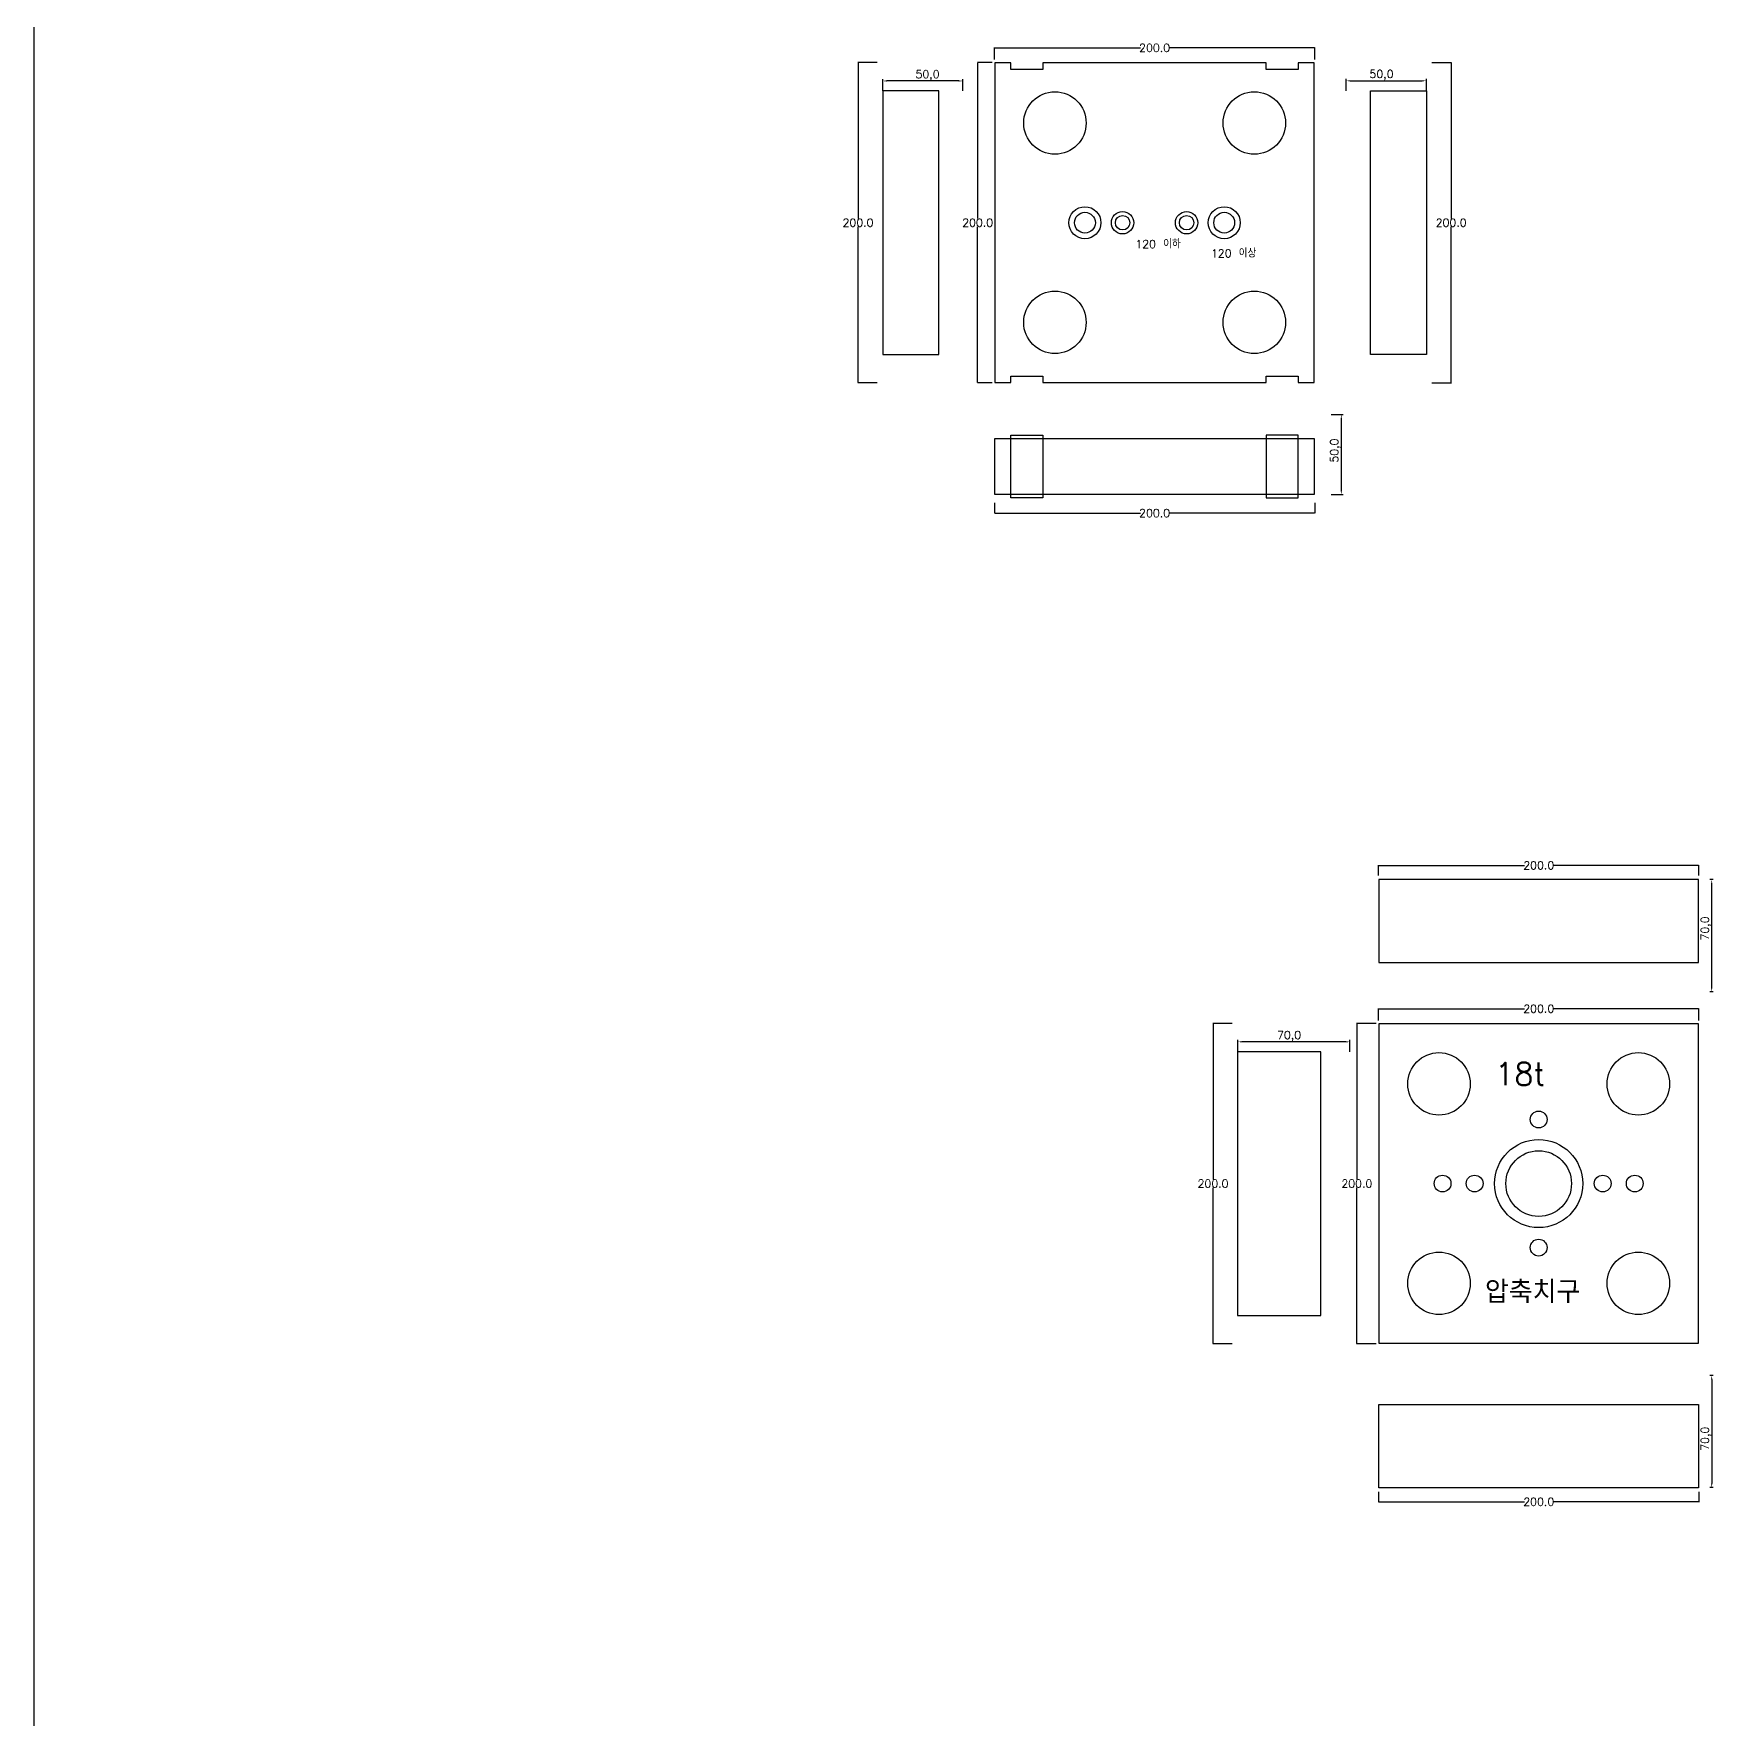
# Model space of a CAD drawing. Header units: millimetres. Extents: x 37110 to 56310, y -3510 to 5490.
# Drawn here: x 37110 to 38160, y 2055 to 3108 of the extents above; entities that cross this region are included whole.
import ezdxf

# ---------------------------------------------------------------- set-up
doc = ezdxf.new("R2010")
doc.units = ezdxf.units.MM
for name, color, linetype in [('TEXT', 3, 'Continuous'), ('볼트 구멍', 7, 'Continuous'), ('치구', 7, 'Continuous'), ('치수', 7, 'Continuous')]:
    doc.layers.add(name, color=color, linetype=linetype)
doc.styles.get("Standard").update_dxf_attribs({"font": 'txt.shx', "bigfont": 'whgtxt.shx'})
doc.dimstyles.new('ISO-25', dxfattribs={"dimtxt": 2.5, "dimasz": 2.5, "dimexe": 1.25, "dimexo": 0.625, "dimtad": 1, "dimtxsty": 'Standard', "dimcen": 2.5, "dimadec": 0, "dimazin": 0, "dimtfac": 1, "dimtmove": 0, "dimatfit": 3, "dimfxl": 0, "dimarcsym": 0})
doc.dimstyles.get("Standard").update_dxf_attribs({"dimtxt": 7, "dimasz": 0.18, "dimexe": 0.18, "dimexo": 0.0625, "dimgap": 0.09, "dimtad": 0, "dimtih": 1, "dimtoh": 1, "dimdec": 1, "dimzin": 0, "dimdsep": 46, "dimtxsty": 'Standard', "dimcen": 0.09, "dimadec": 0, "dimazin": 0, "dimtfac": 1, "dimtdec": 1, "dimtofl": 0, "dimtmove": 0, "dimatfit": 3, "dimfxl": 0, "dimtolj": 1, "dimtzin": 0, "dimarcsym": 0})

# ---------------------------------------------------------------- blocks, each defined once
blk = doc.blocks.new('*D1560')
at = {"layer": 'Defpoints', "color": 0, "linetype": 'Continuous'}
for p in [(37948.4, 2490), (37936.3, 2290), (37948.4, 2290)]:
    blk.add_point(p, dxfattribs=at)
at = {"layer": '치수', "color": 0, "linetype": 'Continuous', "lineweight": -2}
for p, q in [((37948.3, 2490), (37936.1, 2490)), ((37936.3, 2489.8), (37936.3, 2392.6)), ((37936.3, 2290.2), (37936.3, 2387.4)), ((37948.3, 2290), (37936.1, 2290))]:
    blk.add_line(p, q, dxfattribs=at)
at = {"layer": '치수', "color": 0, "linetype": 'Continuous'}
for points in [[(37936.3, 2489.8), (37936.4, 2489.8), (37936.3, 2490)], [(37936.3, 2290.2), (37936.4, 2290.2), (37936.3, 2290)]]:
    blk.add_solid(points, dxfattribs=at)
at = {"layer": '치수', "color": 0, "linetype": 'Continuous', "insert": (37936.3, 2390), "char_height": 5, "attachment_point": 5}
blk.add_mtext('\\A1;200.0', dxfattribs=at)
blk = doc.blocks.new('*D1561')
at = {"layer": 'Defpoints', "color": 0, "linetype": 'Continuous'}
for p in [(37858.6, 2490), (37846.5, 2290), (37858.6, 2290)]:
    blk.add_point(p, dxfattribs=at)
at = {"layer": '치수', "color": 0, "linetype": 'Continuous', "lineweight": -2}
for p, q in [((37858.5, 2490), (37846.3, 2490)), ((37846.5, 2489.8), (37846.5, 2392.6)), ((37846.5, 2290.2), (37846.5, 2387.4)), ((37858.5, 2290), (37846.3, 2290))]:
    blk.add_line(p, q, dxfattribs=at)
at = {"layer": '치수', "color": 0, "linetype": 'Continuous'}
for points in [[(37846.5, 2489.8), (37846.5, 2489.8), (37846.5, 2490)], [(37846.5, 2290.2), (37846.5, 2290.2), (37846.5, 2290)]]:
    blk.add_solid(points, dxfattribs=at)
at = {"layer": '치수', "color": 0, "linetype": 'Continuous', "insert": (37846.5, 2390), "char_height": 5, "attachment_point": 5}
blk.add_mtext('\\A1;200.0', dxfattribs=at)
blk = doc.blocks.new('*D1562')
at = {"layer": 'Defpoints', "color": 0}
for p in [(38159.5, 2270.2), (38157.9, 2200.2), (38159.5, 2200.2)]:
    blk.add_point(p, dxfattribs=at)
at = {"layer": '치수', "color": 0, "lineweight": -2}
for p, q in [((38158.9, 2270.2), (38156.7, 2270.2)), ((38157.9, 2267.7), (38157.9, 2202.7)), ((38158.9, 2200.2), (38156.7, 2200.2))]:
    blk.add_line(p, q, dxfattribs=at)
at = {"layer": '치수', "color": 0}
for points in [[(38157.5, 2267.7), (38158.3, 2267.7), (38157.9, 2270.2)], [(38157.5, 2202.7), (38158.3, 2202.7), (38157.9, 2200.2)]]:
    blk.add_solid(points, dxfattribs=at)
at = {"layer": '치수', "color": 0, "insert": (38154.4, 2230.7), "char_height": 5, "attachment_point": 5, "rotation": 90}
blk.add_mtext('70,0', dxfattribs=at)
blk = doc.blocks.new('*D1563')
at = {"layer": 'Defpoints', "color": 0, "linetype": 'Continuous'}
for p in [(37949.9, 2197.7), (38149.9, 2197.7), (38149.9, 2191.3)]:
    blk.add_point(p, dxfattribs=at)
at = {"layer": '치수', "color": 0, "linetype": 'Continuous', "lineweight": -2}
for p, q in [((37949.9, 2197.6), (37949.9, 2191.1)), ((37950, 2191.3), (38041, 2191.3)), ((38149.7, 2191.3), (38058.7, 2191.3)), ((38149.9, 2197.6), (38149.9, 2191.1))]:
    blk.add_line(p, q, dxfattribs=at)
at = {"layer": '치수', "color": 0, "linetype": 'Continuous'}
for points in [[(37950, 2191.3), (37950, 2191.3), (37949.9, 2191.3)], [(38149.7, 2191.3), (38149.7, 2191.3), (38149.9, 2191.3)]]:
    blk.add_solid(points, dxfattribs=at)
at = {"layer": '치수', "color": 0, "linetype": 'Continuous', "insert": (38049.9, 2191.3), "char_height": 5, "attachment_point": 5}
blk.add_mtext('\\A1;200.0', dxfattribs=at)
blk = doc.blocks.new('*D1571')
at = {"layer": 'Defpoints', "color": 0, "linetype": 'Continuous'}
for p in [(37949.9, 2582.3), (38149.9, 2588.7), (38149.9, 2582.3)]:
    blk.add_point(p, dxfattribs=at)
at = {"layer": '치수', "color": 0, "linetype": 'Continuous', "lineweight": -2}
for p, q in [((37949.9, 2582.4), (37949.9, 2588.9)), ((37950, 2588.7), (38041, 2588.7)), ((38149.7, 2588.7), (38058.7, 2588.7)), ((38149.9, 2582.4), (38149.9, 2588.9))]:
    blk.add_line(p, q, dxfattribs=at)
at = {"layer": '치수', "color": 0, "linetype": 'Continuous'}
for points in [[(37950, 2588.7), (37950, 2588.7), (37949.9, 2588.7)], [(38149.7, 2588.7), (38149.7, 2588.7), (38149.9, 2588.7)]]:
    blk.add_solid(points, dxfattribs=at)
at = {"layer": '치수', "color": 0, "linetype": 'Continuous', "insert": (38049.9, 2588.7), "char_height": 5, "attachment_point": 5}
blk.add_mtext('\\A1;200.0', dxfattribs=at)
blk = doc.blocks.new('*D1572')
at = {"layer": 'Defpoints', "color": 0, "linetype": 'Continuous'}
for p in [(38149.9, 2499.2), (37949.9, 2491.8), (38149.9, 2491.8)]:
    blk.add_point(p, dxfattribs=at)
at = {"layer": '치수', "color": 0, "linetype": 'Continuous', "lineweight": -2}
for p, q in [((37949.9, 2491.9), (37949.9, 2499.4)), ((37950, 2499.2), (38041, 2499.2)), ((38149.7, 2499.2), (38058.7, 2499.2)), ((38149.9, 2491.9), (38149.9, 2499.4))]:
    blk.add_line(p, q, dxfattribs=at)
at = {"layer": '치수', "color": 0, "linetype": 'Continuous'}
for points in [[(37950, 2499.3), (37950, 2499.2), (37949.9, 2499.2)], [(38149.7, 2499.3), (38149.7, 2499.2), (38149.9, 2499.2)]]:
    blk.add_solid(points, dxfattribs=at)
at = {"layer": '치수', "color": 0, "linetype": 'Continuous', "insert": (38049.9, 2499.2), "char_height": 5, "attachment_point": 5}
blk.add_mtext('\\A1;200.0', dxfattribs=at)
blk = doc.blocks.new('*D1573')
at = {"layer": 'Defpoints', "color": 0}
for p in [(37862, 2478.5), (37862, 2471.9), (37932, 2471.7)]:
    blk.add_point(p, dxfattribs=at)
at = {"layer": '치수', "color": 0, "lineweight": -2}
for p, q in [((37862, 2472.5), (37862, 2479.7)), ((37929.5, 2478.5), (37864.5, 2478.5)), ((37932, 2472.3), (37932, 2479.7))]:
    blk.add_line(p, q, dxfattribs=at)
at = {"layer": '치수', "color": 0}
for points in [[(37864.5, 2478.9), (37864.5, 2478.1), (37862, 2478.5)], [(37929.5, 2478.9), (37929.5, 2478.1), (37932, 2478.5)]]:
    blk.add_solid(points, dxfattribs=at)
at = {"layer": '치수', "color": 0, "insert": (37894, 2482), "char_height": 5, "attachment_point": 5}
blk.add_mtext('70,0', dxfattribs=at)
blk = doc.blocks.new('*D1575')
at = {"layer": 'Defpoints', "color": 0}
for p in [(38157.9, 2579.8), (38159.5, 2579.8), (38159.5, 2509.8)]:
    blk.add_point(p, dxfattribs=at)
at = {"layer": '치수', "color": 0, "lineweight": -2}
for p, q in [((38158.9, 2579.8), (38156.7, 2579.8)), ((38157.9, 2512.3), (38157.9, 2577.3)), ((38158.9, 2509.8), (38156.7, 2509.8))]:
    blk.add_line(p, q, dxfattribs=at)
at = {"layer": '치수', "color": 0}
for points in [[(38157.5, 2577.3), (38158.3, 2577.3), (38157.9, 2579.8)], [(38157.5, 2512.3), (38158.3, 2512.3), (38157.9, 2509.8)]]:
    blk.add_solid(points, dxfattribs=at)
at = {"layer": '치수', "color": 0, "insert": (38154.4, 2549.3), "char_height": 5, "attachment_point": 5, "rotation": 90}
blk.add_mtext('70,0', dxfattribs=at)
blk = doc.blocks.new('*D2086')
at = {"layer": 'Defpoints', "color": 0, "linetype": 'Continuous'}
for p in [(37708.5, 3090), (37699.5, 2890), (37708.5, 2890)]:
    blk.add_point(p, dxfattribs=at)
at = {"layer": '치수', "color": 0, "linetype": 'Continuous', "lineweight": -2}
for p, q in [((37708.5, 3090), (37699.3, 3090)), ((37699.5, 3089.8), (37699.5, 2992.6)), ((37699.5, 2890.2), (37699.5, 2987.4)), ((37708.5, 2890), (37699.3, 2890))]:
    blk.add_line(p, q, dxfattribs=at)
at = {"layer": '치수', "color": 0, "linetype": 'Continuous'}
for points in [[(37699.4, 3089.8), (37699.5, 3089.8), (37699.5, 3090)], [(37699.4, 2890.2), (37699.5, 2890.2), (37699.5, 2890)]]:
    blk.add_solid(points, dxfattribs=at)
at = {"layer": '치수', "color": 0, "linetype": 'Continuous', "insert": (37699.5, 2990), "char_height": 5, "attachment_point": 5}
blk.add_mtext('\\A1;200.0', dxfattribs=at)
blk = doc.blocks.new('*D2087')
at = {"layer": 'Defpoints', "color": 0, "linetype": 'Continuous'}
for p in [(37983.1, 3090), (37983.1, 2890), (37995.2, 2890)]:
    blk.add_point(p, dxfattribs=at)
at = {"layer": '치수', "color": 0, "linetype": 'Continuous', "lineweight": -2}
for p, q in [((37983.2, 3090), (37995.4, 3090)), ((37995.2, 3089.8), (37995.2, 2992.6)), ((37995.2, 2890.2), (37995.2, 2987.4)), ((37983.2, 2890), (37995.4, 2890))]:
    blk.add_line(p, q, dxfattribs=at)
at = {"layer": '치수', "color": 0, "linetype": 'Continuous'}
for points in [[(37995.2, 3089.8), (37995.2, 3089.8), (37995.2, 3090)], [(37995.2, 2890.2), (37995.2, 2890.2), (37995.2, 2890)]]:
    blk.add_solid(points, dxfattribs=at)
at = {"layer": '치수', "color": 0, "linetype": 'Continuous', "insert": (37995.2, 2990), "char_height": 5, "attachment_point": 5}
blk.add_mtext('\\A1;200.0', dxfattribs=at)
blk = doc.blocks.new('*D2089')
at = {"layer": 'Defpoints', "color": 0, "linetype": 'Continuous'}
for p in [(37636.9, 3090), (37624.8, 2890), (37636.9, 2890)]:
    blk.add_point(p, dxfattribs=at)
at = {"layer": '치수', "color": 0, "linetype": 'Continuous', "lineweight": -2}
for p, q in [((37636.8, 3090), (37624.6, 3090)), ((37624.8, 3089.8), (37624.8, 2992.6)), ((37624.8, 2890.2), (37624.8, 2987.4)), ((37636.8, 2890), (37624.6, 2890))]:
    blk.add_line(p, q, dxfattribs=at)
at = {"layer": '치수', "color": 0, "linetype": 'Continuous'}
for points in [[(37624.8, 3089.8), (37624.8, 3089.8), (37624.8, 3090)], [(37624.8, 2890.2), (37624.8, 2890.2), (37624.8, 2890)]]:
    blk.add_solid(points, dxfattribs=at)
at = {"layer": '치수', "color": 0, "linetype": 'Continuous', "insert": (37624.8, 2990), "char_height": 5, "attachment_point": 5}
blk.add_mtext('\\A1;200.0', dxfattribs=at)
blk = doc.blocks.new('*D2090')
at = {"layer": 'Defpoints', "color": 0, "linetype": 'Continuous'}
for p in [(37710, 2815.1), (37910, 2815.1), (37910, 2808.7)]:
    blk.add_point(p, dxfattribs=at)
at = {"layer": '치수', "color": 0, "linetype": 'Continuous', "lineweight": -2}
for p, q in [((37710, 2815.1), (37710, 2808.6)), ((37910, 2815.1), (37910, 2808.6)), ((37710.2, 2808.7), (37801.2, 2808.7)), ((37909.8, 2808.7), (37818.8, 2808.7))]:
    blk.add_line(p, q, dxfattribs=at)
at = {"layer": '치수', "color": 0, "linetype": 'Continuous'}
for points in [[(37710.2, 2808.8), (37710.2, 2808.7), (37710, 2808.7)], [(37909.8, 2808.8), (37909.8, 2808.7), (37910, 2808.7)]]:
    blk.add_solid(points, dxfattribs=at)
at = {"layer": '치수', "color": 0, "linetype": 'Continuous', "insert": (37810, 2808.7), "char_height": 5, "attachment_point": 5}
blk.add_mtext('\\A1;200.0', dxfattribs=at)
blk = doc.blocks.new('*D2091')
at = {"layer": 'Defpoints', "color": 0}
for p in [(37919.7, 2870.2), (37919.7, 2820.2), (37926.6, 2820.2)]:
    blk.add_point(p, dxfattribs=at)
at = {"layer": '치수', "color": 0, "lineweight": -2}
for p, q in [((37920.3, 2870.2), (37927.8, 2870.2)), ((37926.6, 2867.7), (37926.6, 2822.7)), ((37920.3, 2820.2), (37927.8, 2820.2))]:
    blk.add_line(p, q, dxfattribs=at)
at = {"layer": '치수', "color": 0}
for points in [[(37926.2, 2867.7), (37927, 2867.7), (37926.6, 2870.2)], [(37926.2, 2822.7), (37927, 2822.7), (37926.6, 2820.2)]]:
    blk.add_solid(points, dxfattribs=at)
at = {"layer": '치수', "color": 0, "insert": (37923, 2847.7), "char_height": 5, "attachment_point": 5, "rotation": 90}
blk.add_mtext('50,0', dxfattribs=at)
blk = doc.blocks.new('*D2092')
at = {"layer": 'Defpoints', "color": 0}
for p in [(37640.2, 3078.5), (37640.2, 3071.8), (37690.2, 3071.7)]:
    blk.add_point(p, dxfattribs=at)
at = {"layer": '치수', "color": 0, "lineweight": -2}
for p, q in [((37640.2, 3072.4), (37640.2, 3079.7)), ((37687.7, 3078.5), (37642.7, 3078.5)), ((37690.2, 3072.3), (37690.2, 3079.7))]:
    blk.add_line(p, q, dxfattribs=at)
at = {"layer": '치수', "color": 0}
for points in [[(37642.7, 3078.9), (37642.7, 3078.1), (37640.2, 3078.5)], [(37687.7, 3078.9), (37687.7, 3078.1), (37690.2, 3078.5)]]:
    blk.add_solid(points, dxfattribs=at)
at = {"layer": '치수', "color": 0, "insert": (37668.2, 3082), "char_height": 5, "attachment_point": 5}
blk.add_mtext('50,0', dxfattribs=at)
blk = doc.blocks.new('*D2094')
at = {"layer": 'Defpoints', "color": 0, "linetype": 'Continuous'}
for p in [(37910, 3099.2), (37710, 3091.8), (37910, 3091.8)]:
    blk.add_point(p, dxfattribs=at)
at = {"layer": '치수', "color": 0, "linetype": 'Continuous', "lineweight": -2}
for p, q in [((37710, 3091.9), (37710, 3099.4)), ((37710.2, 3099.2), (37801.2, 3099.2)), ((37909.8, 3099.2), (37818.8, 3099.2)), ((37910, 3091.9), (37910, 3099.4))]:
    blk.add_line(p, q, dxfattribs=at)
at = {"layer": '치수', "color": 0, "linetype": 'Continuous'}
for points in [[(37710.2, 3099.3), (37710.2, 3099.2), (37710, 3099.2)], [(37909.8, 3099.3), (37909.8, 3099.2), (37910, 3099.2)]]:
    blk.add_solid(points, dxfattribs=at)
at = {"layer": '치수', "color": 0, "linetype": 'Continuous', "insert": (37810, 3099.2), "char_height": 5, "attachment_point": 5}
blk.add_mtext('\\A1;200.0', dxfattribs=at)
blk = doc.blocks.new('*D2096')
at = {"layer": 'Defpoints', "color": 0}
for p in [(37979.7, 3078.6), (37929.7, 3071.8), (37979.7, 3071.8)]:
    blk.add_point(p, dxfattribs=at)
at = {"layer": '치수', "color": 0, "lineweight": -2}
for p, q in [((37929.7, 3072.4), (37929.7, 3079.8)), ((37932.2, 3078.6), (37977.2, 3078.6)), ((37979.7, 3072.4), (37979.7, 3079.8))]:
    blk.add_line(p, q, dxfattribs=at)
at = {"layer": '치수', "color": 0}
for points in [[(37932.2, 3079), (37932.2, 3078.2), (37929.7, 3078.6)], [(37977.2, 3079), (37977.2, 3078.2), (37979.7, 3078.6)]]:
    blk.add_solid(points, dxfattribs=at)
at = {"layer": '치수', "color": 0, "insert": (37951.7, 3082.1), "char_height": 5, "attachment_point": 5}
blk.add_mtext('50,0', dxfattribs=at)

msp = doc.modelspace()

# ---------------------------------------------------------------- linework, layer by layer
at = {"color": 6}
msp.add_line((37110, 5490), (37110, -3510), dxfattribs=at)
at = {"layer": '볼트 구멍', "color": 2}
for centre, radius in [((37766.5, 2990), 10), ((37853.5, 2990), 10), ((37790, 2990), 7), ((37830, 2990), 7)]:
    msp.add_circle(centre, radius, dxfattribs=at)
at = {"layer": '볼트 구멍', "color": 3}
for centre, radius in [((37766.5, 2990), 6.5), ((37790, 2990), 4.5), ((37830, 2990), 4.5), ((37853.5, 2990), 6.5), ((38049.851, 2430), 5.25), ((38049.851, 2390), 27.5), ((37989.851, 2390), 5.25), ((38009.851, 2390), 5.25), ((38089.851, 2390), 5.25), ((38109.851, 2390), 5.25), ((38049.851, 2350), 5.25)]:
    msp.add_circle(centre, radius, dxfattribs=at)
at = {"layer": '볼트 구멍', "color": 1}
msp.add_circle((38049.851, 2390), 20.5, dxfattribs=at)
at = {"layer": '치구'}
for points in [[(37710.25, 2890.25), (37720.25, 2890.25), (37720.25, 2894.25), (37740.25, 2894.25), (37740.25, 2890.25), (37879.75, 2890.25), (37879.75, 2894.25), (37899.75, 2894.25), (37899.75, 2890.25), (37909.75, 2890.25), (37909.75, 3089.75), (37899.75, 3089.75), (37899.75, 3085.75), (37879.75, 3085.75), (37879.75, 3089.75), (37740.25, 3089.75), (37740.25, 3085.75), (37720.25, 3085.75), (37720.25, 3089.75), (37710.25, 3089.75)], [(37675.25, 3072.35), (37640.25, 3072.35), (37640.25, 2907.65), (37675.25, 2907.65)], [(37944.75, 3072.35), (37979.75, 3072.35), (37979.75, 2907.65), (37944.75, 2907.65)], [(37710.25, 2855.25), (37909.75, 2855.25), (37909.75, 2820.25), (37710.25, 2820.25)], [(37950.101, 2527.969), (38149.601, 2527.969), (38149.601, 2579.969), (37950.101, 2579.969)], [(37950.101, 2290.25), (38149.601, 2290.25), (38149.601, 2489.75), (37950.101, 2489.75)], [(37913.851, 2472.35), (37861.851, 2472.35), (37861.851, 2307.65), (37913.851, 2307.65)], [(37950.101, 2252.031), (38149.601, 2252.031), (38149.601, 2200.031), (37950.101, 2200.031)]]:
    msp.add_lwpolyline(points, close=True, dxfattribs=at)
at = {"layer": '치구', "color": 1}
for points in [[(37720.25, 2857.25), (37740.25, 2857.25), (37740.25, 2818.253), (37720.25, 2818.253)], [(37899.75, 2857.25), (37879.75, 2857.25), (37879.75, 2818.253), (37899.75, 2818.253)]]:
    msp.add_lwpolyline(points, close=True, dxfattribs=at)
at = {"layer": '치구'}
for centre in [(37747.75, 3052.25), (37872.25, 3052.25), (37747.75, 2927.75), (37872.25, 2927.75), (37987.601, 2452.25), (38112.101, 2452.25), (37987.601, 2327.75), (38112.101, 2327.75)]:
    msp.add_circle(centre, 19.5, dxfattribs=at)

# ---------------------------------------------------------------- texts
at = {"layer": 'TEXT', "color": 1, "linetype": 'Continuous'}
for s, p in [('18t', (38022.54, 2451.469)), ('압축치구', (38016.298, 2315.314))]:
    msp.add_text(s, height=14.0625, dxfattribs=at).set_placement(p)
at = {"layer": '볼트 구멍', "color": 1}
msp.add_text('120 이하', height=5, dxfattribs=at).set_placement((37798.021, 2974.112))
at = {"layer": '볼트 구멍', "color": 6}
msp.add_text('120 이상', height=5, dxfattribs=at).set_placement((37845.207, 2968.35))

# ---------------------------------------------------------------- dimensions: what is measured, and where the dimension line sits
at = {"layer": '치수', "color": 4, "linetype": 'Continuous'}
for base, p1, p2, picture, middle in [((37910, 3099.222), (37710, 3091.825), (37910, 3091.825), '*D2094', (37810, 3099.222)), ((38149.851, 2499.222), (37949.851, 2491.825), (38149.851, 2491.825), '*D1572', (38049.851, 2499.222))]:
    dim = msp.add_linear_dim(base=base, p1=p1, p2=p2, dimstyle='Standard', override={"dimtxt": 5}, dxfattribs=at)
    dim.commit()
    dim.dimension.update_dxf_attribs({"geometry": picture, "text_midpoint": middle})
for base, p1, p2, picture, middle in [((37624.782, 2890), (37636.852, 3090), (37636.852, 2890), '*D2089', (37624.782, 2990)), ((37699.47, 2890), (37708.54, 3090), (37708.54, 2890), '*D2086', (37699.47, 2990)), ((37995.218, 2890), (37983.148, 3090), (37983.148, 2890), '*D2087', (37995.218, 2990)), ((37846.483, 2290), (37858.552, 2490), (37858.552, 2290), '*D1561', (37846.483, 2390)), ((37936.321, 2290), (37948.39, 2490), (37948.39, 2290), '*D1560', (37936.321, 2390))]:
    dim = msp.add_linear_dim(base=base, p1=p1, p2=p2, angle=90, dimstyle='Standard', override={"dimtxt": 5}, dxfattribs=at)
    dim.commit()
    dim.dimension.update_dxf_attribs({"geometry": picture, "text_midpoint": middle})
at = {"layer": '치수', "color": 4}
for base, p1, p2, angle, picture, middle in [((37640.25, 3078.477), (37690.25, 3071.7), (37640.25, 3071.8), 180, '*D2092', (37668.25, 3078.477)), ((37926.577, 2820.25), (37919.68, 2870.25), (37919.68, 2820.25), 270, '*D2091', (37926.577, 2847.75)), ((38157.918, 2579.819), (38159.53, 2509.819), (38159.53, 2579.819), 90, '*D1575', (38157.918, 2549.319)), ((37862.001, 2478.477), (37932.001, 2471.7), (37862.001, 2471.9), 180, '*D1573', (37894.001, 2478.477)), ((38157.918, 2200.181), (38159.53, 2270.181), (38159.53, 2200.181), 270, '*D1562', (38157.918, 2230.681))]:
    dim = msp.add_linear_dim(base=base, p1=p1, p2=p2, angle=angle, dimstyle='ISO-25', override={"dimtxt": 5, "dimdec": 1, "dimzin": 0, "dimtdec": 1}, dxfattribs=at)
    dim.commit()
    dim.dimension.update_dxf_attribs({"geometry": picture, "text_midpoint": middle, "dimtype": 160})
dim = msp.add_linear_dim(base=(37979.75, 3078.577), p1=(37929.75, 3071.8), p2=(37979.75, 3071.8), dimstyle='ISO-25', override={"dimtxt": 5, "dimdec": 1, "dimzin": 0, "dimtdec": 1}, dxfattribs=at)
dim.commit()
dim.dimension.update_dxf_attribs({"geometry": '*D2096', "text_midpoint": (37951.75, 3078.577), "dimtype": 160})
at = {"layer": '치수', "color": 4, "linetype": 'Continuous'}
for base, p1, p2, picture, middle in [((37910, 2808.739), (37710, 2815.137), (37910, 2815.137), '*D2090', (37810, 2808.739)), ((38149.851, 2588.691), (37949.851, 2582.294), (38149.851, 2582.294), '*D1571', (38049.851, 2588.691)), ((38149.851, 2191.309), (37949.851, 2197.706), (38149.851, 2197.706), '*D1563', (38049.851, 2191.309))]:
    dim = msp.add_linear_dim(base=base, p1=p1, p2=p2, dimstyle='Standard', override={"dimtxt": 5}, dxfattribs=at)
    dim.commit()
    dim.dimension.update_dxf_attribs({"geometry": picture, "text_midpoint": middle, "dimtype": 160})

doc.saveas('drawing.dxf')
